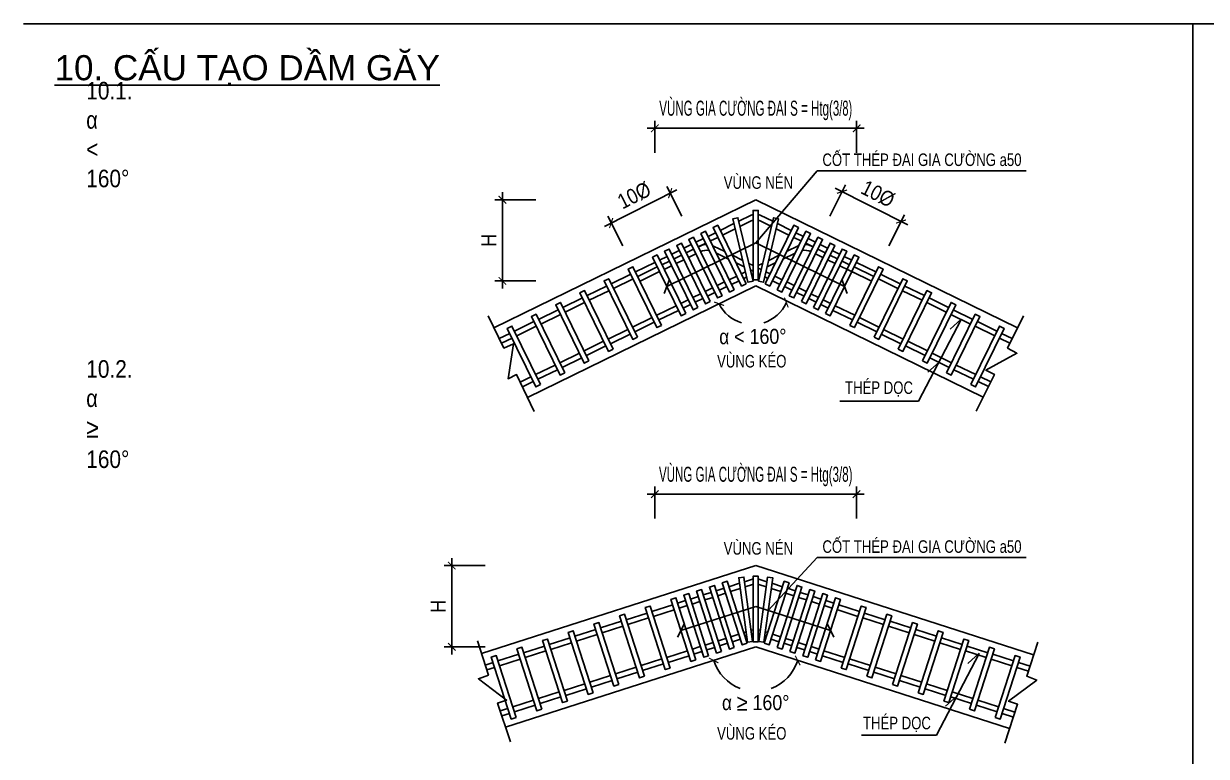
# Model space of a CAD drawing. Header units: millimetres. Extents: x 2163745 to 2518004, y -1043843 to -896215.
# Drawn here: x 2434296 to 2457880, y -931696 to -917095 of the extents above; entities that cross this region are included whole.
import ezdxf
from ezdxf.enums import TextEntityAlignment as Align

# ---------------------------------------------------------------- set-up
doc = ezdxf.new("R2010")
doc.units = ezdxf.units.MM
doc.header["$LTSCALE"] = 250
doc.header["$MEASUREMENT"] = 0
doc.layers.get('0').update_dxf_attribs({"lineweight": 20})
doc.layers.get('DEFPOINTS').update_dxf_attribs({"color": 185, "lineweight": 20})
doc.layers.add('CDC.02.DIM', color=1, linetype='Continuous', lineweight=18)
for name, color, linetype in [('CDC.03.BORDER', 3, 'Continuous'), ('CDC.05.STEEL', 4, 'Continuous'), ('CDC.06.TEXT', 2, 'Continuous'), ('CDC.11.NOTE', 8, 'Continuous')]:
    doc.layers.add(name, color=color, linetype=linetype)
doc.styles.add('ARIAL', font='arial.ttf', dxfattribs={"width": 0.85})
doc.styles.add('vnsimplex', font='vnsimplex.shx', dxfattribs={"width": 0.65})
doc.dimstyles.new('DIM1-25', dxfattribs={"dimscale": 1.2, "dimtxt": 250, "dimasz": 125, "dimexe": 125, "dimexo": 0.06, "dimgap": 100, "dimtad": 1, "dimdec": 0, "dimzin": 0, "dimdsep": 46, "dimtxsty": 'vnsimplex', "dimblk": 'ARCHTICK', "dimcen": 100, "dimdle": 125, "dimclrd": 256, "dimclre": 1, "dimclrt": 2, "dimadec": 0, "dimazin": 0, "dimtfac": 1, "dimtdec": 0, "dimtix": 1, "dimtmove": 2, "dimatfit": 0, "dimfxl": 1, "dimtolj": 1, "dimtzin": 0, "dimarcsym": 0})

# ---------------------------------------------------------------- blocks, each defined once
blk = doc.blocks.new('_ARCHTICK')
at = {"color": 0, "linetype": 'ByBlock', "ltscale": 4, "const_width": 0.15}
blk.add_lwpolyline([(-0.5, -0.5), (0.5, 0.5)], dxfattribs=at)
blk = doc.blocks.new('*D288')
at = {"layer": 'CDC.02.DIM', "lineweight": -2, "transparency": 16777216}
for start, end in [(197.6263, 249.4257), (290.5806, 342.3845)]:
    blk.add_arc((2448894, -929520), 879, start, end, dxfattribs=at)
at = {"layer": 'DEFPOINTS', "color": 0, "transparency": 16777216}
for p in [(2448894, -929520), (2448894, -929520), (2447265, -930037), (2450433, -930008), (2449253, -930322)]:
    blk.add_point(p, dxfattribs=at)
at = {"layer": 'CDC.02.DIM', "lineweight": -2, "transparency": 16777216, "xscale": 149.9999999999999, "yscale": 149.9999999999999, "zscale": 149.9999999999999}
for p, rotation in [((2448056, -929786), 107.6262533739989), ((2449731, -929786), 72.38449939788377)]:
    blk.add_blockref('_ARCHTICK', p, dxfattribs=dict(at, rotation=rotation))
at = {"layer": 'CDC.02.DIM', "color": 2, "transparency": 16777216, "insert": (2448894, -930628), "char_height": 300, "attachment_point": 5, "rotation": 0.0032, "style": 'ARIAL'}
blk.add_mtext('\\A1;{\\fSymbol|b0|i0|c2|p18;\\W0.85;a\\fArial|b0|i0|c0|p34; \\A0;\\H1.083x;≥\\A1;\\H0.9234x; 160%%D}', dxfattribs=at)
blk = doc.blocks.new('*D289')
at = {"layer": 'CDC.02.DIM', "lineweight": -2, "transparency": 16777216}
for start, end in [(206.0903, 253.0271), (287.8549, 335.8797)]:
    blk.add_arc((2448829, -922352), 740, start, end, dxfattribs=at)
at = {"layer": 'DEFPOINTS', "color": 0, "transparency": 16777216}
for p in [(2448829, -922352), (2448829, -922352), (2449114, -923035), (2450334, -923026), (2447265, -923118)]:
    blk.add_point(p, dxfattribs=at)
at = {"layer": 'CDC.02.DIM', "lineweight": -2, "transparency": 16777216, "xscale": 149.9999999999999, "yscale": 149.9999999999999, "zscale": 149.9999999999999}
for p, rotation in [((2448164, -922677), 116.0903318528956), ((2449505, -922654), 65.8796539703339)]:
    blk.add_blockref('_ARCHTICK', p, dxfattribs=dict(at, rotation=rotation))
at = {"layer": 'CDC.02.DIM', "color": 2, "transparency": 16777216, "insert": (2448837, -923332), "char_height": 300, "attachment_point": 5, "rotation": 0.441, "style": 'ARIAL'}
blk.add_mtext('\\A1;{\\fSymbol|b0|i0|c2|p18;a} < 160%%D', dxfattribs=at)
blk = doc.blocks.new('*D290')
at = {"layer": 'CDC.02.DIM', "lineweight": -2, "transparency": 16777216}
blk.add_line((2447321, -920405), (2445877, -921135), dxfattribs=at)
at = {"layer": 'CDC.02.DIM', "color": 1, "lineweight": -2, "transparency": 16777216}
for p, q in [((2447419, -920930), (2447120, -920339)), ((2446242, -921525), (2445943, -920934))]:
    blk.add_line(p, q, dxfattribs=at)
at = {"layer": 'DEFPOINTS', "color": 0, "transparency": 16777216}
for p in [(2446011, -921068), (2447419, -920930), (2446242, -921525)]:
    blk.add_point(p, dxfattribs=at)
at = {"layer": 'CDC.02.DIM', "lineweight": -2, "transparency": 16777216, "xscale": 149.9999999999999, "yscale": 149.9999999999999, "zscale": 149.9999999999999}
for p, rotation in [((2447188, -920473), 26.82069354886146), ((2446011, -921068), 206.8206935488614)]:
    blk.add_blockref('_ARCHTICK', p, dxfattribs=dict(at, rotation=rotation))
at = {"layer": 'CDC.02.DIM', "color": 2, "transparency": 16777216, "insert": (2446472, -920519), "char_height": 300, "attachment_point": 5, "rotation": 26.8207, "style": 'ARIAL'}
blk.add_mtext('\\A1;10%%C', dxfattribs=at)
blk = doc.blocks.new('*D291')
at = {"layer": 'CDC.02.DIM', "color": 1, "lineweight": -2, "transparency": 16777216}
for p, q in [((2450369, -920930), (2450682, -920309)), ((2451545, -921525), (2451859, -920904))]:
    blk.add_line(p, q, dxfattribs=at)
at = {"layer": 'CDC.02.DIM', "lineweight": -2, "transparency": 16777216}
blk.add_line((2450481, -920376), (2451925, -921106), dxfattribs=at)
at = {"layer": 'DEFPOINTS', "color": 0, "transparency": 16777216}
for p in [(2450369, -920930), (2451791, -921038), (2451545, -921525)]:
    blk.add_point(p, dxfattribs=at)
at = {"layer": 'CDC.02.DIM', "lineweight": -2, "transparency": 16777216, "xscale": 149.9999999999999, "yscale": 149.9999999999999, "zscale": 149.9999999999999}
for p, rotation in [((2450615, -920443), 153.1793064511385), ((2451791, -921038), 333.1793064511385)]:
    blk.add_blockref('_ARCHTICK', p, dxfattribs=dict(at, rotation=rotation))
at = {"layer": 'CDC.02.DIM', "color": 2, "transparency": 16777216, "insert": (2451330, -920489), "char_height": 300, "attachment_point": 5, "rotation": 333.1793, "style": 'ARIAL'}
blk.add_mtext('\\A1;10%%C', dxfattribs=at)
blk = doc.blocks.new('*D292')
at = {"layer": 'CDC.02.DIM', "lineweight": -2, "transparency": 16777216}
blk.add_line((2442832, -929664, 0), (2442832, -927744, 0), dxfattribs=at)
at = {"layer": 'CDC.02.DIM', "color": 1, "lineweight": -2, "transparency": 16777216}
for p, q in [((2443496, -927894, 0), (2442682, -927894, 0)), ((2443496, -929514, 0), (2442682, -929514, 0))]:
    blk.add_line(p, q, dxfattribs=at)
at = {"layer": 'DEFPOINTS', "color": 0, "transparency": 16777216}
for p in [(2442832, -927894, 0), (2443496, -927894, 0), (2443496, -929514, 0)]:
    blk.add_point(p, dxfattribs=at)
at = {"layer": 'CDC.02.DIM', "lineweight": -2, "transparency": 16777216, "xscale": 149.9999999999999, "yscale": 149.9999999999999, "zscale": 149.9999999999999}
for p, rotation in [((2442832, -927894, 0), 90), ((2442832, -929514, 0), 270)]:
    blk.add_blockref('_ARCHTICK', p, dxfattribs=dict(at, rotation=rotation))
at = {"layer": 'CDC.02.DIM', "color": 2, "transparency": 16777216, "insert": (2442562, -928704, 0), "char_height": 300, "attachment_point": 5, "rotation": 90, "style": 'ARIAL'}
blk.add_mtext('\\A1;H', dxfattribs=at)
blk = doc.blocks.new('*D293')
at = {"layer": 'CDC.02.DIM', "color": 1, "lineweight": -2, "transparency": 16777216}
for p, q in [((2446882, -919667, 0), (2446882, -919031, 0)), ((2450905, -919667, 0), (2450905, -919031, 0))]:
    blk.add_line(p, q, dxfattribs=at)
at = {"layer": 'CDC.02.DIM', "lineweight": -2, "transparency": 16777216}
for p, q in [((2446882, -919181, 0), (2446732, -919181, 0)), ((2446882, -919181, 0), (2450905, -919181, 0)), ((2450905, -919181, 0), (2451055, -919181, 0))]:
    blk.add_line(p, q, dxfattribs=at)
at = {"layer": 'DEFPOINTS', "color": 0, "transparency": 16777216}
for p in [(2450905, -919181, 0), (2446882, -919667, 0), (2450905, -919667, 0)]:
    blk.add_point(p, dxfattribs=at)
at = {"layer": 'CDC.02.DIM', "lineweight": -2, "transparency": 16777216, "xscale": 149.9999999999999, "yscale": 149.9999999999999, "zscale": 149.9999999999999}
blk.add_blockref('_ARCHTICK', (2446882, -919181, 0), dxfattribs=at)
at = {"layer": 'CDC.02.DIM', "lineweight": -2, "transparency": 16777216, "xscale": 149.9999999999999, "yscale": 149.9999999999999, "zscale": 149.9999999999999, "rotation": 180}
blk.add_blockref('_ARCHTICK', (2450905, -919181, 0), dxfattribs=at)
at = {"layer": 'CDC.02.DIM', "color": 2, "transparency": 16777216, "insert": (2448894, -918825, 0), "char_height": 300, "attachment_point": 5, "style": 'ARIAL'}
blk.add_mtext('\\A1;{\\W0.55;VÙNG GIA CƯỜNG ĐAI S = Htg(3\\fSymbol|b0|i0|c2|p18;/8)}', dxfattribs=at)
blk = doc.blocks.new('*D294')
at = {"layer": 'CDC.02.DIM', "lineweight": -2, "transparency": 16777216}
blk.add_line((2443844, -922373, 0), (2443844, -920453, 0), dxfattribs=at)
at = {"layer": 'CDC.02.DIM', "color": 1, "lineweight": -2, "transparency": 16777216}
for p, q in [((2444508, -920603, 0), (2443694, -920603, 0)), ((2444508, -922223, 0), (2443694, -922223, 0))]:
    blk.add_line(p, q, dxfattribs=at)
at = {"layer": 'DEFPOINTS', "color": 0, "transparency": 16777216}
for p in [(2443844, -920603, 0), (2444508, -920603, 0), (2444508, -922223, 0)]:
    blk.add_point(p, dxfattribs=at)
at = {"layer": 'CDC.02.DIM', "lineweight": -2, "transparency": 16777216, "xscale": 149.9999999999999, "yscale": 149.9999999999999, "zscale": 149.9999999999999}
for p, rotation in [((2443844, -920603, 0), 90), ((2443844, -922223, 0), 270)]:
    blk.add_blockref('_ARCHTICK', p, dxfattribs=dict(at, rotation=rotation))
at = {"layer": 'CDC.02.DIM', "color": 2, "transparency": 16777216, "insert": (2443574, -921413, 0), "char_height": 300, "attachment_point": 5, "rotation": 90, "style": 'ARIAL'}
blk.add_mtext('\\A1;H', dxfattribs=at)
blk = doc.blocks.new('*D295')
at = {"layer": 'CDC.02.DIM', "color": 1, "lineweight": -2, "transparency": 16777216}
for p, q in [((2446882, -926958, 0), (2446882, -926322, 0)), ((2450905, -926958, 0), (2450905, -926322, 0))]:
    blk.add_line(p, q, dxfattribs=at)
at = {"layer": 'CDC.02.DIM', "lineweight": -2, "transparency": 16777216}
for p, q in [((2446882, -926472, 0), (2446732, -926472, 0)), ((2446882, -926472, 0), (2450905, -926472, 0)), ((2450905, -926472, 0), (2451055, -926472, 0))]:
    blk.add_line(p, q, dxfattribs=at)
at = {"layer": 'DEFPOINTS', "color": 0, "transparency": 16777216}
for p in [(2450905, -926472, 0), (2446882, -926958, 0), (2450905, -926958, 0)]:
    blk.add_point(p, dxfattribs=at)
at = {"layer": 'CDC.02.DIM', "lineweight": -2, "transparency": 16777216, "xscale": 149.9999999999999, "yscale": 149.9999999999999, "zscale": 149.9999999999999}
blk.add_blockref('_ARCHTICK', (2446882, -926472, 0), dxfattribs=at)
at = {"layer": 'CDC.02.DIM', "lineweight": -2, "transparency": 16777216, "xscale": 149.9999999999999, "yscale": 149.9999999999999, "zscale": 149.9999999999999, "rotation": 180}
blk.add_blockref('_ARCHTICK', (2450905, -926472, 0), dxfattribs=at)
at = {"layer": 'CDC.02.DIM', "color": 2, "transparency": 16777216, "insert": (2448894, -926120, 0), "char_height": 300, "attachment_point": 5, "style": 'ARIAL'}
blk.add_mtext('\\A1;{\\W0.55;VÙNG GIA CƯỜNG ĐAI S = Htg(3/8)}', dxfattribs=at)

msp = doc.modelspace()

# ---------------------------------------------------------------- linework, layer by layer
at = {"layer": 'CDC.03.BORDER'}
for p, q in [((2505896.3, -917095.2), (2434296.3, -917095.2)), ((2457608.5, -970627.1), (2457608.5, -917095.2)), ((2443674.5, -923158.5), (2448893.7, -920602.7)), ((2454112.8, -923158.5), (2448893.7, -920602.7)), ((2444345.1, -924547.7), (2448893.7, -922320.3)), ((2453426.6, -924540), (2448893.7, -922320.3)), ((2443426.6, -929650.1), (2448893.7, -927893.6)), ((2454436.1, -929674.3), (2448893.7, -927893.6)), ((2443906.8, -931116.1), (2448893.7, -929513.8)), ((2453955.9, -931140.3), (2448893.7, -929513.8))]:
    msp.add_line(p, q, dxfattribs=at)
at = {"layer": 'CDC.03.BORDER', "elevation": 0}
for points in [[(2444477.4, -924824.8), (2444126, -924089.2), (2443955, -924170.9), (2444066, -923477), (2443871.3, -923560.3), (2443556.5, -922917.5)], [(2453288.8, -924814.5), (2453654.5, -924085.8), (2453485.1, -924000.8), (2454101.3, -923663), (2453916.1, -923560.3), (2454230.8, -922917.5)], [(2444003.5, -931407.5), (2443746.6, -930633.8), (2443926.5, -930574), (2443365.4, -930151), (2443563.4, -930076), (2443344.5, -929394.7)], [(2453859.2, -931431.7), (2454116.1, -930658), (2453936.2, -930598.2), (2454497.3, -930175.2), (2454299.3, -930100.2), (2454518.2, -929418.9)]]:
    msp.add_lwpolyline(points, dxfattribs=at)
at = {"layer": 'CDC.05.STEEL'}
for p, q in [((2448555.1, -921033.9), (2448805, -920911.6)), ((2449232.2, -921033.9), (2448982.3, -920911.6)), ((2448185, -921215.2), (2448459.9, -921080.6)), ((2448579.8, -921137.1), (2448805, -921026.8)), ((2449207.6, -921137.1), (2448982.3, -921026.8)), ((2449602.4, -921215.2), (2449327.5, -921080.6)), ((2447702.3, -921451.5), (2447850.7, -921378.9)), ((2447943.7, -921333.4), (2448092.1, -921260.7)), ((2447989.2, -921426.3), (2448137.6, -921353.6)), ((2448230.5, -921308.1), (2448484.5, -921183.7)), ((2449556.8, -921308.1), (2449302.8, -921183.7)), ((2449798.2, -921426.3), (2449649.8, -921353.6)), ((2449843.7, -921333.4), (2449695.3, -921260.7)), ((2450085, -921451.5), (2449936.6, -921378.9)), ((2447219.6, -921687.9), (2447368.1, -921615.2)), ((2447461, -921569.7), (2447609.4, -921497)), ((2447506.5, -921662.6), (2447654.9, -921590)), ((2447506.5, -921662.6), (2447654.9, -921590)), ((2447747.8, -921544.5), (2447896.2, -921471.8)), ((2447747.8, -921544.5), (2447784.2, -921526.7)), ((2448276.6, -921637.5), (2448050.2, -921526.7)), ((2449510.8, -921637.5), (2449752.8, -921519)), ((2450039.5, -921544.5), (2449891.1, -921471.8)), ((2450280.9, -921662.6), (2450132.5, -921590)), ((2450280.9, -921662.6), (2450132.5, -921590)), ((2450326.4, -921569.7), (2450178, -921497)), ((2450567.7, -921687.9), (2450419.3, -921615.2)), ((2446495.6, -922042.4), (2446885.4, -921851.6)), ((2446978.3, -921806.1), (2447126.7, -921733.4)), ((2447023.8, -921899), (2447172.2, -921826.3)), ((2447023.8, -921899), (2447172.2, -921826.3)), ((2447265.2, -921780.8), (2447413.6, -921708.2)), ((2447265.2, -921780.8), (2447413.6, -921708.2)), ((2447310.7, -921873.8), (2447459.1, -921801.1)), ((2447552, -921755.6), (2447700.4, -921682.9)), ((2448350.8, -921789.1), (2448108.8, -921670.5)), ((2448634.9, -921813), (2448428.2, -921711.7)), ((2448666.1, -921943.5), (2448502.4, -921863.3)), ((2449121.2, -921943.5), (2449285, -921863.3)), ((2449152.4, -921813), (2449359.2, -921711.7)), ((2449436.5, -921789.1), (2449678.6, -921670.5)), ((2450235.4, -921755.6), (2450086.9, -921682.9)), ((2450476.7, -921873.8), (2450328.3, -921801.1)), ((2450522.2, -921780.8), (2450373.8, -921708.2)), ((2450522.2, -921780.8), (2450373.8, -921708.2)), ((2450522.2, -921780.8), (2450373.8, -921708.2)), ((2450763.5, -921899), (2450615.1, -921826.3)), ((2450809, -921806.1), (2450660.6, -921733.4)), ((2451291.7, -922042.4), (2450902, -921851.6)), ((2446013, -922278.8), (2446402.7, -922087.9)), ((2446541.1, -922135.4), (2446930.9, -921944.5)), ((2446586.6, -922228.3), (2446976.4, -922037.5)), ((2446781.8, -922017.5), (2446930.9, -921944.5)), ((2447069.3, -921991.9), (2447217.7, -921919.3)), ((2448608.2, -922079.5), (2448689.2, -922039.8)), ((2448841.9, -921914.3), (2448755.4, -921872)), ((2448841.9, -922029.6), (2448786.6, -922002.5)), ((2448809.1, -922096.3), (2448841.9, -922080.2)), ((2448945.4, -921914.3), (2449031.9, -921872)), ((2449002.9, -921993.2), (2448945.4, -921965)), ((2448978.3, -922096.3), (2448945.4, -922080.2)), ((2449179.1, -922079.5), (2449098.2, -922039.8)), ((2450959.4, -922110.1), (2450569.6, -921919.3)), ((2451200.7, -922228.3), (2450811, -922037.5)), ((2451246.2, -922135.4), (2450856.5, -921944.5)), ((2451774.4, -922278.8), (2451384.7, -922087.9)), ((2445530.3, -922515.2), (2445920, -922324.3)), ((2446058.5, -922371.7), (2446448.2, -922180.9)), ((2448125.6, -922315.8), (2448274, -922243.1)), ((2448171.1, -922408.8), (2448319.5, -922336.1)), ((2448366.9, -922197.6), (2448515.3, -922125)), ((2448412.4, -922290.6), (2448560.8, -922217.9)), ((2448653.7, -922172.4), (2448713.8, -922143)), ((2449133.6, -922172.4), (2449073.5, -922143)), ((2449375, -922290.6), (2449226.5, -922217.9)), ((2449420.5, -922197.6), (2449272.1, -922125)), ((2449616.3, -922408.8), (2449467.9, -922336.1)), ((2449661.8, -922315.8), (2449513.4, -922243.1)), ((2451728.9, -922371.7), (2451339.2, -922180.9)), ((2452257.1, -922515.2), (2451867.3, -922324.3)), ((2445047.6, -922751.5), (2445437.3, -922560.7)), ((2445575.8, -922608.1), (2445965.5, -922417.2)), ((2447642.9, -922552.2), (2447791.3, -922479.5)), ((2447688.4, -922645.1), (2447836.8, -922572.4)), ((2447884.2, -922434), (2448032.6, -922361.3)), ((2447929.7, -922526.9), (2448078.1, -922454.3)), ((2449857.6, -922526.9), (2449709.2, -922454.3)), ((2449903.1, -922434), (2449754.7, -922361.3)), ((2450099, -922645.1), (2449950.6, -922572.4)), ((2450144.5, -922552.2), (2449996.1, -922479.5)), ((2452211.6, -922608.1), (2451821.8, -922417.2)), ((2452739.8, -922751.5), (2452350, -922560.7)), ((2444564.9, -922987.9), (2444954.7, -922797)), ((2445093.1, -922844.5), (2445482.8, -922653.6)), ((2446918.9, -922906.7), (2447308.6, -922715.9)), ((2446964.4, -922999.7), (2447354.1, -922808.8)), ((2447401.5, -922670.4), (2447549.9, -922597.7)), ((2447447, -922763.3), (2447595.4, -922690.6)), ((2450340.3, -922763.3), (2450191.9, -922690.6)), ((2450385.8, -922670.4), (2450237.4, -922597.7)), ((2450823, -922999.7), (2450433.2, -922808.8)), ((2450868.5, -922906.7), (2450478.8, -922715.9)), ((2452694.3, -922844.5), (2452304.5, -922653.6)), ((2453222.4, -922987.9), (2452832.7, -922797)), ((2444082.2, -923224.2), (2444472, -923033.4)), ((2444610.4, -923080.8), (2445000.2, -922890)), ((2446436.2, -923143.1), (2446825.9, -922952.2)), ((2446481.7, -923236), (2446871.4, -923045.2)), ((2451305.7, -923236), (2450915.9, -923045.2)), ((2451351.2, -923143.1), (2450961.4, -922952.2)), ((2453176.9, -923080.8), (2452787.2, -922890)), ((2453705.1, -923224.2), (2453315.4, -923033.4)), ((2443779.4, -923372.6), (2443989.3, -923269.7)), ((2444127.7, -923317.2), (2444517.5, -923126.3)), ((2445953.5, -923379.4), (2446343.2, -923188.6)), ((2445999, -923472.4), (2446388.8, -923281.5)), ((2451788.3, -923472.4), (2451398.6, -923281.5)), ((2451833.9, -923379.4), (2451444.1, -923188.6)), ((2453659.6, -923317.2), (2453269.9, -923126.3)), ((2454008, -923372.6), (2453798.1, -923269.7)), ((2443824.9, -923465.5), (2444034.8, -923362.7)), ((2445470.8, -923615.8), (2445860.6, -923425)), ((2445516.3, -923708.7), (2445906.1, -923517.9)), ((2452271, -923708.7), (2451881.3, -923517.9)), ((2452316.5, -923615.8), (2451926.8, -923425)), ((2453962.5, -923465.5), (2453752.5, -923362.7)), ((2444988.1, -923852.2), (2445377.9, -923661.3)), ((2445033.7, -923945.1), (2445423.4, -923754.2)), ((2452753.7, -923945.1), (2452364, -923754.2)), ((2452799.2, -923852.2), (2452409.5, -923661.3)), ((2444505.5, -924088.5), (2444895.2, -923897.7)), ((2444551, -924181.5), (2444940.7, -923990.6)), ((2453236.4, -924181.5), (2452846.6, -923990.6)), ((2453281.9, -924088.5), (2452892.1, -923897.7)), ((2444197.7, -924239.2), (2444412.5, -924134)), ((2453579.9, -924234.5), (2453374.8, -924134)), ((2444242.3, -924332.6), (2444458, -924227)), ((2453533.5, -924326.9), (2453329.3, -924227)), ((2448670.5, -928215.7), (2448832, -928163.8)), ((2449116.9, -928215.7), (2448955.3, -928163.8)), ((2447848.4, -928479.8), (2448005.7, -928429.3)), ((2448104.2, -928397.6), (2448261.5, -928347.1)), ((2448135.9, -928496.1), (2448293.2, -928445.6)), ((2448360, -928315.4), (2448570.4, -928247.8)), ((2448391.7, -928413.9), (2448584.6, -928351.9)), ((2448684.7, -928319.8), (2448832, -928272.5)), ((2449102.7, -928319.8), (2448955.3, -928272.5)), ((2449395.7, -928413.9), (2449202.8, -928351.9)), ((2449427.3, -928315.4), (2449216.9, -928247.8)), ((2449651.5, -928496.1), (2449494.2, -928445.6)), ((2449683.2, -928397.6), (2449525.8, -928347.1)), ((2449939, -928479.8), (2449781.7, -928429.3)), ((2446825, -928808.6), (2447238.2, -928675.8)), ((2447336.7, -928644.2), (2447494, -928593.6)), ((2447368.3, -928742.7), (2447525.6, -928692.2)), ((2447592.5, -928562), (2447749.8, -928511.5)), ((2447624.2, -928660.5), (2447781.5, -928610)), ((2447880, -928578.3), (2448037.3, -928527.8)), ((2449907.3, -928578.3), (2449750, -928527.8)), ((2450163.2, -928660.5), (2450005.9, -928610)), ((2450194.8, -928562), (2450037.5, -928511.5)), ((2450419, -928742.7), (2450261.7, -928692.2)), ((2450450.7, -928644.2), (2450293.4, -928593.6)), ((2450962.4, -928808.6), (2450549.2, -928675.8)), ((2446313.3, -928973), (2446726.5, -928840.2)), ((2446345, -929071.5), (2446758.1, -928938.8)), ((2446856.6, -928907.1), (2447269.8, -928774.4)), ((2450930.7, -928907.1), (2450528.4, -928777.9)), ((2451442.4, -929071.5), (2451029.2, -928938.8)), ((2451474, -928973), (2451060.9, -928840.2)), ((2445289.9, -929301.8), (2445703.1, -929169)), ((2445801.6, -929137.4), (2446214.8, -929004.6)), ((2445833.3, -929235.9), (2446246.4, -929103.2)), ((2448802.1, -929184.2), (2448832, -929174.6)), ((2448985.3, -929184.2), (2448955.3, -929174.6)), ((2451954.1, -929235.9), (2451540.9, -929103.2)), ((2451985.7, -929137.4), (2451572.6, -929004.6)), ((2452497.4, -929301.8), (2452084.2, -929169)), ((2444778.3, -929466.2), (2445191.4, -929333.4)), ((2445321.6, -929400.3), (2445734.8, -929267.6)), ((2448142.7, -929396), (2448300, -929345.5)), ((2448398.6, -929313.8), (2448555.9, -929263.3)), ((2448430.2, -929412.3), (2448587.5, -929361.8)), ((2448654.4, -929231.6), (2448702, -929216.3)), ((2448686.1, -929330.1), (2448716.2, -929320.5)), ((2448816.2, -929288.3), (2448832, -929283.2)), ((2448971.1, -929288.3), (2448955.3, -929283.2)), ((2449101.3, -929330.1), (2449071.2, -929320.5)), ((2449132.9, -929231.6), (2449085.3, -929216.3)), ((2449357.1, -929412.3), (2449199.8, -929361.8)), ((2449388.8, -929313.8), (2449231.5, -929263.3)), ((2449644.6, -929396), (2449487.3, -929345.5)), ((2452465.8, -929400.3), (2452052.6, -929267.6)), ((2453009.1, -929466.2), (2452595.9, -929333.4)), ((2444266.6, -929630.6), (2444679.7, -929497.8)), ((2444298.2, -929729.1), (2444711.4, -929596.3)), ((2444809.9, -929564.7), (2445223.1, -929431.9)), ((2447119.4, -929724.8), (2447532.5, -929592.1)), ((2447631, -929560.4), (2447788.4, -929509.9)), ((2447662.7, -929658.9), (2447820, -929608.4)), ((2447886.9, -929478.2), (2448044.2, -929427.7)), ((2447918.5, -929576.7), (2448075.9, -929526.2)), ((2448174.4, -929494.5), (2448331.7, -929444)), ((2449613, -929494.5), (2449455.7, -929444)), ((2449868.8, -929576.7), (2449711.5, -929526.2)), ((2449900.5, -929478.2), (2449743.1, -929427.7)), ((2450124.7, -929658.9), (2449967.3, -929608.4)), ((2450156.3, -929560.4), (2449999, -929509.9)), ((2450668, -929724.8), (2450254.8, -929592.1)), ((2452977.4, -929564.7), (2452564.3, -929431.9)), ((2453489.1, -929729.1), (2453076, -929596.3)), ((2453520.8, -929630.6), (2453107.6, -929497.8)), ((2443499.5, -929877), (2443656.4, -929826.6)), ((2443754.9, -929795), (2444168.1, -929662.2)), ((2443786.6, -929893.5), (2444199.7, -929760.7)), ((2446607.7, -929889.2), (2447020.8, -929756.5)), ((2446639.3, -929987.7), (2447052.5, -929855)), ((2447151, -929823.3), (2447564.2, -929690.6)), ((2450636.3, -929823.3), (2450223.2, -929690.6)), ((2451148, -929987.7), (2450734.9, -929855)), ((2451179.7, -929889.2), (2450766.5, -929756.5)), ((2454000.8, -929893.5), (2453587.6, -929760.7)), ((2454032.5, -929795), (2453619.3, -929662.2)), ((2454363.2, -929901.2), (2454131, -929826.6)), ((2443531.1, -929975.5), (2443688, -929925.1)), ((2445584.3, -930218), (2445997.5, -930085.3)), ((2446096, -930053.6), (2446509.2, -929920.9)), ((2446127.6, -930152.1), (2446540.8, -930019.4)), ((2451659.7, -930152.1), (2451246.5, -930019.4)), ((2451691.4, -930053.6), (2451278.2, -929920.9)), ((2452203, -930218), (2451789.9, -930085.3)), ((2454331.6, -929999.7), (2454099.3, -929925.1)), ((2445072.6, -930382.4), (2445485.8, -930249.6)), ((2445104.3, -930480.9), (2445517.4, -930348.2)), ((2445616, -930316.5), (2446029.1, -930183.8)), ((2452171.4, -930316.5), (2451758.2, -930183.8)), ((2452683.1, -930480.9), (2452269.9, -930348.2)), ((2452714.7, -930382.4), (2452301.6, -930249.6)), ((2444049.3, -930711.2), (2444462.4, -930578.4)), ((2444560.9, -930546.8), (2444974.1, -930414)), ((2444592.6, -930645.3), (2445005.8, -930512.6)), ((2453194.8, -930645.3), (2452781.6, -930512.6)), ((2453226.4, -930546.8), (2452813.2, -930414)), ((2453738.1, -930711.2), (2453324.9, -930578.4)), ((2443799, -930791.6), (2443950.7, -930742.8)), ((2444080.9, -930809.7), (2444494.1, -930677)), ((2453706.4, -930809.7), (2453293.3, -930677)), ((2454063.7, -930815.8), (2453836.6, -930742.8)), ((2443831.6, -930889.8), (2443982.4, -930841.4)), ((2454031.1, -930914), (2453805, -930841.4))]:
    msp.add_line(p, q, dxfattribs=at)
at = {"layer": 'CDC.05.STEEL', "elevation": 0}
for points in [[(2448945.4, -922202.4), (2448945.4, -920818.2), (2448841.9, -920818.2), (2448841.9, -922202.4)], [(2448706.5, -922280.1), (2448135.3, -921113.7), (2448042.4, -921159.2), (2448613.5, -922325.6)], [(2448839.8, -922225.1), (2448537.9, -920962), (2448437.3, -920986), (2448739.2, -922249.1)], [(2448947.5, -922225.1), (2449249.4, -920962), (2449350.1, -920986), (2449048.2, -922249.1)], [(2449080.9, -922280.1), (2449652, -921113.7), (2449745, -921159.2), (2449173.8, -922325.6)], [(2448223.8, -922516.4), (2447652.7, -921350.1), (2447559.7, -921395.6), (2448130.8, -922561.9)], [(2448465.1, -922398.2), (2447894, -921231.9), (2447801.1, -921277.4), (2448372.2, -922443.7)], [(2449322.2, -922398.2), (2449893.4, -921231.9), (2449986.3, -921277.4), (2449415.2, -922443.7)], [(2449563.6, -922516.4), (2450134.7, -921350.1), (2450227.6, -921395.6), (2449656.5, -922561.9)], [(2447741.1, -922752.8), (2447170, -921586.5), (2447077, -921632), (2447648.2, -922798.3)], [(2447982.4, -922634.6), (2447411.3, -921468.3), (2447318.4, -921513.8), (2447889.5, -922680.1)], [(2449804.9, -922634.6), (2450376, -921468.3), (2450469, -921513.8), (2449897.8, -922680.1)], [(2450046.2, -922752.8), (2450617.4, -921586.5), (2450710.3, -921632), (2450139.2, -922798.3)], [(2447499.8, -922871), (2446928.6, -921704.6), (2446835.7, -921750.1), (2447406.8, -922916.5)], [(2450287.6, -922871), (2450858.7, -921704.6), (2450951.7, -921750.1), (2450380.5, -922916.5)], [(2447017.1, -923107.3), (2446446, -921941), (2446353, -921986.5), (2446924.2, -923152.8)], [(2450770.3, -923107.3), (2451341.4, -921941), (2451434.3, -921986.5), (2450863.2, -923152.8)], [(2446534.4, -923343.7), (2445963.3, -922177.4), (2445870.3, -922222.9), (2446441.5, -923389.2)], [(2451252.9, -923343.7), (2451824.1, -922177.4), (2451917, -922222.9), (2451345.9, -923389.2)], [(2446051.7, -923580), (2445480.6, -922413.7), (2445387.7, -922459.2), (2445958.8, -923625.5)], [(2451735.6, -923580), (2452306.8, -922413.7), (2452399.7, -922459.2), (2451828.6, -923625.5)], [(2445569.1, -923816.4), (2444997.9, -922650.1), (2444905, -922695.6), (2445476.1, -923861.9)], [(2452218.3, -923816.4), (2452789.4, -922650.1), (2452882.4, -922695.6), (2452311.2, -923861.9)], [(2445086.4, -924052.8), (2444515.2, -922886.4), (2444422.3, -922931.9), (2444993.4, -924098.3)], [(2452701, -924052.8), (2453272.1, -922886.4), (2453365, -922931.9), (2452793.9, -924098.3)], [(2444603.7, -924289.1), (2444032.6, -923122.8), (2443939.6, -923168.3), (2444510.8, -924334.6)], [(2453183.7, -924289.1), (2453754.8, -923122.8), (2453847.7, -923168.3), (2453276.6, -924334.6)], [(2448722.7, -929444.3), (2448325.5, -928207.9), (2448227, -928239.5), (2448624.2, -929475.9)], [(2448832.7, -929409.5), (2448657.9, -928122.7), (2448555.3, -928136.6), (2448730.2, -929423.4)], [(2448841.9, -929412.2), (2448841.9, -928109), (2448945.4, -928109), (2448945.4, -929412.2)], [(2448945.4, -929412.2), (2448945.4, -928109), (2448841.9, -928109), (2448841.9, -929412.2)], [(2448954.7, -929409.5), (2449129.5, -928122.7), (2449232, -928136.6), (2449057.2, -929423.4)], [(2449064.6, -929444.3), (2449461.9, -928207.9), (2449560.4, -928239.5), (2449163.1, -929475.9)], [(2447955.2, -929690.9), (2447558, -928454.5), (2447459.4, -928486.1), (2447856.7, -929722.5)], [(2448211, -929608.7), (2447813.8, -928372.3), (2447715.3, -928403.9), (2448112.5, -929640.3)], [(2448466.9, -929526.5), (2448069.6, -928290.1), (2447971.1, -928321.7), (2448368.4, -929558.1)], [(2449320.5, -929526.5), (2449717.7, -928290.1), (2449816.2, -928321.7), (2449419, -929558.1)], [(2449576.3, -929608.7), (2449973.5, -928372.3), (2450072.1, -928403.9), (2449674.8, -929640.3)], [(2449832.2, -929690.9), (2450229.4, -928454.5), (2450327.9, -928486.1), (2449930.7, -929722.5)], [(2447187.7, -929937.5), (2446790.4, -928701.1), (2446691.9, -928732.7), (2447089.2, -929969.1)], [(2447699.4, -929773.1), (2447302.1, -928536.7), (2447203.6, -928568.3), (2447600.8, -929804.7)], [(2450088, -929773.1), (2450485.2, -928536.7), (2450583.7, -928568.3), (2450186.5, -929804.7)], [(2450599.7, -929937.5), (2450996.9, -928701.1), (2451095.4, -928732.7), (2450698.2, -929969.1)], [(2446676, -930101.9), (2446278.8, -928865.4), (2446180.2, -928897.1), (2446577.5, -930133.5)], [(2451111.4, -930101.9), (2451508.6, -928865.4), (2451607.1, -928897.1), (2451209.9, -930133.5)], [(2446164.3, -930266.3), (2445767.1, -929029.8), (2445668.6, -929061.5), (2446065.8, -930297.9)], [(2451623, -930266.3), (2452020.3, -929029.8), (2452118.8, -929061.5), (2451721.6, -930297.9)], [(2445141, -930595), (2444743.7, -929358.6), (2444645.2, -929390.3), (2445042.4, -930626.7)], [(2445652.6, -930430.6), (2445255.4, -929194.2), (2445156.9, -929225.9), (2445554.1, -930462.3)], [(2452134.7, -930430.6), (2452532, -929194.2), (2452630.5, -929225.9), (2452233.2, -930462.3)], [(2452646.4, -930595), (2453043.6, -929358.6), (2453142.2, -929390.3), (2452744.9, -930626.7)], [(2444629.3, -930759.4), (2444232, -929523), (2444133.5, -929554.7), (2444530.8, -930791.1)], [(2453158.1, -930759.4), (2453555.3, -929523), (2453653.8, -929554.7), (2453256.6, -930791.1)], [(2444117.6, -930923.8), (2443720.3, -929687.4), (2443621.8, -929719.1), (2444019.1, -930955.5)], [(2453669.8, -930923.8), (2454067, -929687.4), (2454165.5, -929719.1), (2453768.3, -930955.5)]]:
    msp.add_lwpolyline(points, close=True, dxfattribs=at)
at = {"layer": 'CDC.05.STEEL'}
for centre, radius, start, end in [((2448893.7, -921092.6), 201.6, 104.86996, 116.09033), ((2448893.7, -921092.6), 201.6, 63.90967, 75.13004), ((2448893.7, -921207.9), 201.6, 104.86996, 116.09033), ((2448893.7, -921207.9), 201.6, 63.90967, 75.13004), ((2447917.2, -921798.3), 302.4, 91.73218, 116.09033), ((2447917.2, -921913.5), 302.4, 80.64021, 114.16542), ((2447917.2, -921798.3), 302.4, 63.90967, 67.09927), ((2449870.1, -921798.3), 302.4, 112.90073, 116.09033), ((2449870.1, -921913.5), 302.4, 65.83458, 99.35979), ((2449870.1, -921798.3), 302.4, 63.90967, 88.26782), ((2448893.7, -928355.7), 201.6, 104.86996, 107.81142), ((2448893.7, -928355.7), 201.6, 72.18858, 75.13004), ((2448893.7, -928464.4), 201.6, 104.86996, 107.81142), ((2448893.7, -928464.4), 201.6, 72.18858, 75.13004), ((2450466.7, -928969.8), 201.6, 72.18858, 75.42993), ((2448893.7, -929366.5), 201.6, 104.86996, 107.81142), ((2448893.7, -929366.5), 201.6, 104.86996, 107.81142), ((2448893.7, -929366.5), 201.6, 72.18858, 75.13004), ((2448893.7, -929366.5), 201.6, 72.18858, 75.13004), ((2448893.7, -929475.2), 201.6, 104.86996, 107.81142), ((2448893.7, -929475.2), 201.6, 104.86996, 107.81142), ((2448893.7, -929475.2), 201.6, 72.18858, 75.13004), ((2448893.7, -929475.2), 201.6, 72.18858, 75.13004)]:
    msp.add_arc(centre, radius, start, end, dxfattribs=at)
at = {"layer": 'CDC.11.NOTE'}
for p, q in [((2447121.3, -922333.3, 0), (2448893.7, -921465.4)), ((2450666.1, -922333.3), (2448893.7, -921465.4)), ((2447174.6, -922191.1, 0), (2447067.1, -922473.7, 0)), ((2450612.7, -922191.1), (2450720.3, -922473.7)), ((2452141.9, -924618.6), (2452991.2, -922989.9)), ((2452993.7, -922985.1), (2452770.3, -923185.1)), ((2452548.6, -923838.7), (2452325.2, -924038.7)), ((2450572.4, -924618.6), (2452141.9, -924618.6)), ((2447402.2, -929186.5), (2448893.7, -928707.3)), ((2450385.1, -929186.5), (2448893.7, -928707.3)), ((2447471.7, -929052.2), (2447332.8, -929320.8)), ((2450315.7, -929052.2), (2450454.6, -929320.8)), ((2452497.5, -931276.5), (2453346.8, -929647.8)), ((2453349.3, -929643), (2453125.9, -929843)), ((2452904.2, -930496.6), (2452680.8, -930696.6)), ((2451003.2, -931276.5), (2452497.5, -931276.5))]:
    msp.add_line(p, q, dxfattribs=at)
at = {"layer": 'CDC.11.NOTE', "elevation": 0}
for points in [[(2454288.3, -920027.9), (2450121.9, -920027.9), (2448893.7, -921465.4)], [(2454288.3, -927736.8), (2450121.9, -927736.8), (2449143.2, -928790.1)]]:
    msp.add_lwpolyline(points, dxfattribs=at)

# ---------------------------------------------------------------- texts
at = {"layer": 'CDC.06.TEXT', "color": 4, "style": 'ARIAL'}
msp.add_text('%%U10. CẤU TẠO DẦM GĂY', height=500, dxfattribs=at).set_placement((2434912.4, -917972.8), align=Align.MIDDLE_LEFT)
at = {"layer": 'CDC.06.TEXT', "style": 'ARIAL', "width": 0.75}
for s, p in [('CỐT THÉP ĐAI GIA CƯỜNG a50', (2452209.2, -919770.9)), ('VÙNG NÉN', (2448947.2, -920230.5)), ('VÙNG KÉO', (2448814.9, -923790.9)), ('THÉP DỌC', (2451352.3, -924343.7)), ('VÙNG NÉN', (2448947.2, -927521.3)), ('CỐT THÉP ĐAI GIA CƯỜNG a50', (2452209.2, -927479.8)), ('VÙNG KÉO', (2448814.9, -931207.3)), ('THÉP DỌC', (2451710.6, -931027.6))]:
    msp.add_text(s, height=250, dxfattribs=at).set_placement(p, align=Align.MIDDLE)
at = {"layer": 'CDC.06.TEXT', "char_height": 350, "width": 0.85, "attachment_point": 4, "style": 'ARIAL'}
for s, insert in [('10.1. {\\fSymbol|b0|i0|c2|p17;a} <  {\\A1;160%%D}', (2435544.6, -919307.9)), ('10.2. {\\fSymbol|b0|i0|c2|p17;a \\fArial|b0|i0|c0|p34;\\H1.083x;≥\\fSymbol|b0|i0|c2|p17;\\H0.9234x;  \\A1;\\fArial|b0|i0|c0|p34;160%%D}', (2435544.6, -924878.1))]:
    msp.add_mtext(s, dxfattribs=dict(at, insert=insert))

# ---------------------------------------------------------------- dimensions: what is measured, and where the dimension line sits
at = {"layer": 'CDC.02.DIM'}
for base, p1, p2, text, picture, middle in [((2450905.2, -919180.7, 0), (2446882.2, -919667.2, 0), (2450905.2, -919667.2, 0), '{\\W0.55;VÙNG GIA CƯỜNG ĐAI S = Htg(3\\fSymbol|b0|i0|c2|p18;/8)}', '*D293', (2448893.7, -918825, 0)), ((2450905.2, -926471.6, 0), (2446882.2, -926958.1, 0), (2450905.2, -926958.1, 0), '{\\W0.55;VÙNG GIA CƯỜNG ĐAI S = Htg(3/8)}', '*D295', (2448893.7, -926119.6, 0))]:
    dim = msp.add_linear_dim(base=base, p1=p1, p2=p2, text=text, dimstyle='DIM1-25', override={"dimtxsty": 'ARIAL'}, dxfattribs=at)
    dim.commit()
    dim.dimension.update_dxf_attribs({"geometry": picture, "text_midpoint": middle})
for p1, p2, distance, picture, middle in [((2447418.6, -920929.8), (2446242.1, -921524.7), -512.1, '*D290', (2446472.3, -920519)), ((2450368.7, -920929.8), (2451545.3, -921524.7), 545.3, '*D291', (2451330.1, -920489.4))]:
    dim = msp.add_aligned_dim(p1=p1, p2=p2, distance=distance, text='10%%C', dimstyle='DIM1-25', override={"dimtxsty": 'ARIAL'}, dxfattribs=at)
    dim.commit()
    dim.dimension.update_dxf_attribs({"geometry": picture, "text_midpoint": middle})
for base, p1, p2, picture, middle in [((2443843.9, -920602.7, 0), (2444507.9, -922223, 0), (2444507.9, -920602.7, 0), '*D294', (2443573.9, -921412.8, 0)), ((2442832.4, -927893.6, 0), (2443496.4, -929513.8, 0), (2443496.4, -927893.6, 0), '*D292', (2442562.4, -928703.7, 0))]:
    dim = msp.add_linear_dim(base=base, p1=p1, p2=p2, angle=90, text='H', dimstyle='DIM1-25', override={"dimtxsty": 'ARIAL'}, dxfattribs=at)
    dim.commit()
    dim.dimension.update_dxf_attribs({"geometry": picture, "text_midpoint": middle})
for base, line1, line2, text, picture, middle in [((2449113.9, -923035.2), ((2448829.2, -922351.9), (2450334, -923025.7)), ((2447265.1, -923117.9), (2448829.2, -922351.9)), '{\\fSymbol|b0|i0|c2|p18;a} < 160%%D', '*D289', (2448836.8, -923332.2)), ((2449253.1, -930321.9), ((2448893.7, -929519.6), (2450433, -930008.4)), ((2447265.1, -930037.1), (2448893.7, -929519.6)), '{\\fSymbol|b0|i0|c2|p18;\\W0.85;a\\fArial|b0|i0|c0|p34; \\A0;\\H1.083x;≥\\A1;\\H0.9234x; 160%%D}', '*D288', (2448893.7, -930628.5))]:
    dim = msp.add_angular_dim_2l(base=base, line1=line1, line2=line2, text=text, dimstyle='DIM1-25', override={"dimtxsty": 'ARIAL'}, dxfattribs=at)
    dim.commit()
    dim.dimension.update_dxf_attribs({"geometry": picture, "text_midpoint": middle, "dimtype": 162})

doc.saveas('drawing.dxf')
